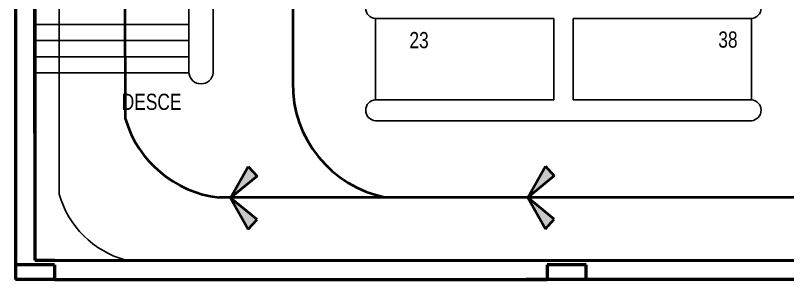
# Model space of a CAD drawing. Header units: millimetres. Extents: x 103 to 250, y -95 to 16.
# Drawn here: x 199.35 to 223.17, y -64.46 to -56.31 of the extents above; entities that cross this region are included whole.
import ezdxf

# ---------------------------------------------------------------- set-up
doc = ezdxf.new("R2010")
doc.units = ezdxf.units.MM
for name, color, linetype, lineweight in [('0.25', 6, 'Continuous', 25), ('0.40', 3, 'Continuous', 40), ('0.53', 1, 'Continuous', 53)]:
    doc.layers.add(name, color=color, linetype=linetype, lineweight=lineweight)
doc.styles.add('ATTR', font='BRADHITC.TTF', dxfattribs={"width": 0.8, "height": 0.5})

# ---------------------------------------------------------------- blocks, each defined once
blk = doc.blocks.new('A$C76752FA1')
at = {"layer": '0.40'}
for points in [[(6.49, 7.7), (2.15, 15.41), (0, 13.03)], [(6.49, 7.7), (2.15, 0), (0, 2.38)]]:
    blk.add_hatch(color=256, dxfattribs=at).paths.add_polyline_path(points)
for p, q in [((2.15, 15.41), (0, 13.03)), ((6.49, 7.7), (2.15, 15.41)), ((0, 13.03), (6.49, 7.7)), ((0, 2.38), (6.49, 7.7)), ((6.49, 7.7), (2.15, 0)), ((2.15, 0), (0, 2.38))]:
    blk.add_line(p, q, dxfattribs=at)

msp = doc.modelspace()

# ---------------------------------------------------------------- linework, layer by layer
for p, q in [((210.452, -56.405), (210.452, -58.905)), ((222.052, -58.905), (222.052, -56.405)), ((204.702, -56.58), (199.952, -56.58)), ((204.702, -57.08), (199.952, -57.08)), ((204.702, -57.58), (199.952, -57.58)), ((204.702, -58.08), (199.952, -58.08))]:
    msp.add_line(p, q)
at = {"layer": '0.25'}
for p, q in [((200.702, -44.08), (200.7, -61.823)), ((204.702, -44.08), (204.702, -58.08)), ((205.452, -44.08), (205.452, -58.08)), ((215.952, -56.405), (210.452, -56.405)), ((215.952, -56.405), (215.952, -58.905)), ((216.552, -56.405), (222.052, -56.405)), ((216.552, -58.905), (216.552, -56.405)), ((215.952, -58.905), (210.452, -58.905)), ((215.952, -58.905), (210.452, -58.905)), ((216.552, -58.905), (222.052, -58.905)), ((216.552, -58.905), (222.052, -58.905)), ((216.552, -59.555), (210.452, -59.555)), ((216.552, -59.555), (222.052, -59.555))]:
    msp.add_line(p, q, dxfattribs=at)
for centre, radius, start, end in [((210.481, -56.08), 0.326, 95.1095, 264.8905), ((222.023, -56.08), 0.326, 275.1095, 84.8905), ((205.077, -58.04), 0.377, 186.1288, 353.8712), ((210.481, -59.23), 0.326, 95.1095, 264.8905), ((222.023, -59.23), 0.326, 275.1095, 84.8905), ((203.541, -61.009), 2.955, 195.9775, 254.4986)]:
    msp.add_arc(centre, radius, start, end, dxfattribs=at)
at = {"layer": '0.40'}
for p, q in [((207.907, -4.201), (207.902, -58.375)), ((202.743, -59.505), (202.716, -44.253)), ((211.483, -61.921), (205.623, -61.921)), ((239.006, -61.921), (211.483, -61.921))]:
    msp.add_line(p, q, dxfattribs=at)
for centre, radius, start, end in [((211.47, -58.421), 3.568, 179.2629, 258.8426), ((206.013, -58.532), 3.411, 196.5694, 263.4362)]:
    msp.add_arc(centre, radius, start, end, dxfattribs=at)
at = {"layer": '0.53'}
for p, q in [((199.352, 0.745), (199.352, -64.005)), ((199.952, -59.93), (199.952, -52.23)), ((199.952, -52.23), (199.952, -63.855)), ((200.552, -64.005), (199.352, -64.005)), ((199.352, -64.005), (199.352, -64.455)), ((199.952, -63.855), (200.552, -63.856)), ((200.552, -63.856), (249.152, -63.876)), ((200.552, -64.005), (200.552, -64.455)), ((216.952, -64.005), (215.752, -64.005)), ((215.752, -64.005), (215.752, -64.455)), ((216.952, -64.455), (216.952, -64.005)), ((200.552, -64.455), (199.352, -64.455)), ((200.552, -64.455), (215.752, -64.455)), ((216.102, -64.455), (215.102, -64.455)), ((216.952, -64.455), (215.752, -64.455)), ((249.752, -64.455), (216.952, -64.455))]:
    msp.add_line(p, q, dxfattribs=at)

# ---------------------------------------------------------------- block references
at = {"layer": '0.40', "xscale": 0.1251924930541009, "yscale": 0.1251924930541009, "zscale": 0.1251924930541009, "rotation": 180}
for p in [(215.964, -60.957), (206.802, -60.968)]:
    msp.add_blockref('A$C76752FA1', p, dxfattribs=at)

# ---------------------------------------------------------------- texts
at = {"style": 'ATTR', "width": 0.8}
msp.add_text('DESCE', height=0.5, dxfattribs=at).set_placement((202.629, -59.221))
at = {"layer": '0.40', "style": 'ATTR', "width": 0.8}
for s, p in [('23', (211.502, -57.317)), ('38', (221.029, -57.299))]:
    msp.add_text(s, height=0.5, dxfattribs=at).set_placement(p)

doc.saveas('drawing.dxf')
